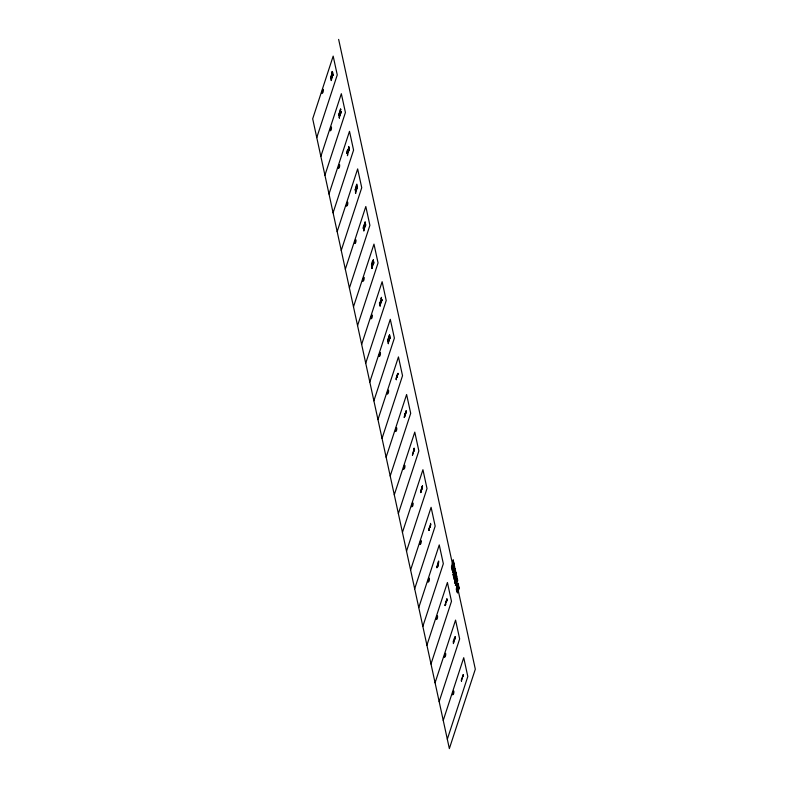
<?xml version="1.0" encoding="UTF-8"?>
<svg xmlns="http://www.w3.org/2000/svg" width="788" height="788" viewBox="0 0 788 788"><rect width="100%" height="100%" fill="white"/><g stroke="black" fill="none" stroke-linecap="round" stroke-linejoin="round"><path stroke-width="1.18" d="M396.157 379.521L396.226 378.841A3.822 0.739 -76.2 0 1 396.856 376.546L397.93 373.65L396.945 377.452M365.041 222.423L364.371 225.063M454.587 639.531L454.834 638.575M339.392 117.353L339.372 118.082M380.141 305.399L380.121 306.099M388.346 342.957L388.336 343.686M461.532 680.566L461.512 681.226M363.642 228.008L363.849 227.161M364.292 224.649L365.071 222.009M445.437 604.918L445.634 604.071M446.077 601.736L446.865 598.929M421.846 488.885L421.166 491.357M446.835 599.333L446.166 601.973M338.958 115.688L340.692 109.099M422.447 486.59L422.486 486.019M389.528 336.791L389.735 335.067M363.977 227.308L363.317 228.658L363.376 226.648M445.781 604.179L445.22 605.568M340.652 109.749L339.126 115.087M389.666 335.54L389.43 336.703A6.107 1.172 -76.2 0 1 388.139 340.928L387.883 341.362M348.129 149.907L348 149.365L347.37 150.991M364.795 224.255L365.179 222.492M446.589 601.175L446.826 600.397L446.747 601.224M347.429 152.399L347.567 151.818M347.715 151.946L347.094 153.414M429.224 529.329L429.361 528.748M429.509 528.837L428.967 530.048M405.239 414.547L404.313 417.551L404.993 413.867M348.72 148.39C348.345 149.434 347.212 149.493 347.006 153.108M340.189 110.054L340.554 109.059M421.984 486.974L422.348 485.969M348.178 149.907L348.03 150.538M405.209 414.813L404.451 417.216M429.893 527.083L429.923 526.354L429.824 527.467M421.757 489.21L422.407 486.994L420.94 491.958M339.401 117.235L341.027 112.182A3.073 0.591 -76.2 0 0 341.076 112.93L341.155 112.664A2.63 0.502 -76.2 0 1 341.165 111.384M347.557 154.822L349.261 149.04A2.63 0.502 -76.2 0 0 349.33 150.203L349.222 150.538M355.674 192.617L357.309 187.554A3.073 0.591 -76.2 0 0 357.348 188.302M363.879 230.037L365.504 224.974A3.073 0.591 -76.2 0 0 365.553 225.732L365.632 225.466A2.63 0.502 -76.2 0 1 365.642 224.176M372.005 267.723L373.63 262.66A3.073 0.591 -76.2 0 0 373.67 263.409M380.151 305.261L381.776 300.198A3.073 0.591 -76.2 0 0 381.816 300.947L381.904 300.691A2.63 0.502 -76.2 0 1 381.914 299.401M388.356 342.839L389.981 337.786M461.541 680.379L463.167 675.316A3.073 0.591 -76.2 0 0 463.206 676.074L463.295 675.808M430.494 523.616L430.396 525.035M371.68 266.334L372.557 261.035M453.474 643.264L454.981 637.098M348.69 146.686L348.621 148.223M387.755 340.052L387.745 340.8L389.489 334.93M451.691 567.212L453.553 562.868M332.231 71.501L331.797 73.767A4.492 0.867 -76.2 0 1 331.374 75.421A10.471 2.009 -76.2 0 1 330.871 77.086L330.605 78.258M331.906 73.52L332.142 72.279M355.171 190.253L355.526 189.13C355.91 194.242 358.451 176.216 355.546 188.539L355.122 189.8M413.67 450.598L413.966 449.111M436.956 567.143L437.31 566.011C437.704 571.133 440.236 553.107 437.33 565.42L436.907 566.69M331.807 73.993L331.817 73.964A7.023 1.349 -76.2 0 1 330.802 77.943L330.664 78.248M332.162 72.181L332.388 73.156A4.62 0.886 -76.2 0 1 332.418 73.373M413.641 450.775L413.601 450.972A7.023 1.349 -76.2 0 1 412.607 454.883L412.469 455.198M387.814 340.239L388.021 339.421A11.071 2.128 -76.2 0 1 388.425 338.111L388.858 336.801A9.161 1.763 -76.2 0 1 389.233 335.718L389.508 335.176M453.809 563.853L453.967 562.996L453.208 565.144M455.769 572.886L455.927 572.029M452.302 568.276L452.184 570.207M405.564 414.143L406.184 410.981M455.405 585.385L457.06 578.215M456.853 576.215L455.011 583.415M404.618 415.04L404.333 417.207M406.106 412.646L405.259 413.641A5.171 0.995 -76.2 0 0 405.032 413.818M332.24 71.462L332.595 72.348M452.588 567.045C450.647 574.225 455.07 567.173 454.213 563.844M454.824 581.239L454.715 582.135M454.666 639.57L455.188 636.96A2.719 0.522 -76.2 0 0 455.129 636.724L454.144 638.773A4.048 0.778 -76.2 0 0 453.996 639.6L453.977 639.708A12.283 2.364 -76.2 0 0 453.878 640.349L453.533 642.634L453.376 641.905A5.979 1.152 -76.2 0 1 453.307 641.521A4.196 0.808 -76.2 0 1 453.533 640.654M454.942 638.546L455.198 637.059M452.302 568.059L452.548 567.153M372.409 261.586L372.35 261.833A4.048 0.778 -76.2 0 0 372.202 262.67L372.182 262.778A12.283 2.364 -76.2 0 0 372.084 263.419L371.739 265.704L371.581 264.975A5.979 1.152 -76.2 0 1 371.512 264.591M363.406 227.22L364.322 225.417M454.568 576.166C452.588 583.179 457.02 576.235 456.183 572.945M454.371 576.865L454.144 579.239M456.971 579.318L455.71 584.43L457.365 580.648M373.118 261.744L373.285 260.217M406.047 412.892L406.155 411.297M453.937 576.353L454.065 573.979L453.573 575.151M455.237 582.342L455.365 579.958L454.863 581.13M455.553 570.236L453.711 577.456M372.478 261.971L373.325 259.794A2.719 0.522 -76.2 0 1 373.394 260.03L372.882 262.631L373.108 261.675M457.434 580.47L457.532 579.633L457.651 580.914M453.524 575.26L453.415 576.156M454.38 576.629L454.548 576.077M349.025 147.681L348.109 150.488M430.809 524.631L429.903 527.418M389.4 336.801L389.361 336.919A9.239 1.773 -76.2 0 1 389.144 337.638L387.903 341.056M453.533 640.644L453.386 643.609M347.301 150.587L346.976 153.433M372.665 261.32L373.177 260.158M371.581 266.699L371.729 263.714A4.196 0.808 -76.2 0 0 371.512 264.512M332.94 73.954L331.206 79.253M332.999 75.165L332.91 75.451A3.073 0.591 -76.2 0 1 332.861 74.693L331.216 80.583L331.088 79.273M316.766 137.604L337.254 74.919L333.176 56.115L312.688 118.811L449.357 748.6L475.312 669.189L338.643 39.4M320.844 156.408L341.342 93.713L345.42 112.517L324.932 175.212M329.01 194.006L349.498 131.32L353.576 150.114L333.088 212.809M347.528 155.669L347.587 154.143M337.166 231.603L357.654 168.918L361.741 187.711L341.243 250.407M355.654 193.454L355.457 191.868L357.378 186.825A2.63 0.502 -76.2 0 0 357.447 187.997L357.348 188.322M345.321 269.21L365.819 206.515L369.897 225.319L349.409 288.004M363.849 230.884L363.603 229.672M353.487 306.808L373.975 244.113L378.053 262.916L357.565 325.602M371.975 268.56L371.847 267.25M373.67 263.428L373.758 263.153A2.63 0.502 -76.2 0 1 373.768 261.862M361.643 344.405L382.131 281.71L386.219 300.514L365.721 363.209M381.412 297.44L379.678 304.07M381.461 298.652L381.372 298.938A3.073 0.591 -76.2 0 1 381.323 298.179M369.808 382.003L390.296 319.317L394.374 338.111L373.886 400.806M390.06 337.057L388.326 342.347M390.119 338.269L390.021 338.554A3.073 0.591 -76.2 0 1 389.981 337.796M377.964 419.6L398.452 356.915L402.53 375.709L382.042 438.404M386.12 457.207L406.608 394.512L410.696 413.316L390.198 476.001M394.286 494.805L414.774 432.11L418.852 450.913L398.364 513.599M402.441 532.402L422.929 469.707L427.007 488.511L406.519 551.206M410.597 570L431.095 507.314L435.173 526.108L414.675 588.803M418.763 607.597L439.251 544.912L443.329 563.706L422.841 626.401M438.492 562.337L437.606 566.7M453.307 560.898L453.218 559.775L451.642 566.7M451.642 567.99L451.682 567.38M426.919 645.205L447.407 582.509L451.485 601.313L430.997 663.998M453.76 562.987L453.642 561.745M452.676 572.177L454.312 567.183M454.646 567.055L454.656 566.434M453.336 573.398L454.843 568.591M453.208 574.491L453.405 576.048M453.681 576.658L453.681 577.318M455.168 574.166L455.868 572.029M454.971 582.637L454.981 583.307M457.237 578.983L457.168 577.998M456.941 591.808L458.577 586.824M458.902 586.686L458.911 586.065M457.592 593.029L459.108 588.222M435.075 682.802L455.572 620.107L459.65 638.91L439.162 701.596M443.24 720.399L463.728 657.704L467.806 676.508L447.318 739.203M463.236 674.597L461.502 679.886M341.106 111.453L339.372 116.722M365.583 224.255L363.859 229.505M381.855 299.47L380.121 304.749M373.709 261.931L371.956 267.25M421.472 491.022L420.772 492.589M422.122 487.033L422.319 486.206M453.218 565.331L453.524 564.563A2.659 0.512 -76.2 0 1 453.849 564.001L454.105 564.08A2.62 0.502 -76.2 0 1 454.134 564.297A2.571 0.492 -76.2 0 1 454.115 564.838L454.036 565.489A4.196 0.808 -76.2 0 1 452.686 569.704M455.178 574.363L455.484 573.595A2.659 0.512 -76.2 0 1 455.809 573.034L456.065 573.103A2.62 0.502 -76.2 0 1 456.094 573.319A2.571 0.492 -76.2 0 1 456.075 573.861L455.996 574.521A4.196 0.808 -76.2 0 1 454.637 578.727M364.942 224.334L365.179 222.049M340.317 110.143L340.741 109.365M429.233 529.595L428.849 530.373M453.445 574.876L455.513 570.049M455.228 571.27L454.361 574.659M456.804 576.028L454.745 580.864M456.528 577.249L455.661 580.648M455.454 585.563L457.513 580.864M396.334 379.786L396.167 378.595A3.438 0.66 -76.2 0 1 396.423 377.393L396.906 375.718A5.368 1.034 -76.2 0 1 397.654 373.719L397.97 373.364M452.42 564.415L453.445 562.494M453.07 571.162L454.922 567.902L455.011 568.759M452.667 572.413L454.804 568.66M457.336 590.793L459.177 587.543M456.932 592.054L459.059 588.291M445.969 602.052L445.102 605.154M429.844 526.246L428.81 530.038M429.874 525.951L428.771 530.363M406.086 410.932L405.288 413.631L406.027 411.228M421.728 488.284L420.526 492.53M445.939 601.736L445.112 605.568M458.271 583.603L456.685 587.72L456.764 589.798A4.659 0.896 -76.2 0 0 458.133 585.789L458.38 583.672M339.933 111.364L338.732 115.619M339.973 111.374L339.845 112.871L339.746 111.876A4.403 0.847 -76.2 0 0 338.929 114.378L338.81 115.363M421.767 488.294L421.56 488.747A4.403 0.847 -76.2 0 0 420.723 491.298L420.605 492.283M364.263 224.856L363.307 228.244M398.019 373.384L396.856 377.462M446.963 598.949L446.904 600.476L446.983 599.432M387.706 341.273L387.666 341.096M388.198 342.356L388.317 343.578M414.389 449.278L414.133 448.096L413.592 450.716A4.492 0.867 -76.2 0 1 413.178 452.371A10.471 2.009 -76.2 0 1 412.666 454.026L412.4 455.198M436.69 566.858L436.897 567.823L436.946 567.281M451.416 566.887L451.632 567.892M339.116 116.851L339.362 117.973M379.422 302.838L379.668 303.961M379.865 304.867L380.102 306M461.246 679.995L461.492 681.118M454.587 580.855L454.696 582.027M452.962 574.028L453.1 574.659M459.246 587.533L459.276 588.39M332.753 72.368L332.201 74.259A4.423 0.847 -76.2 0 0 332.418 73.461M414.547 449.318L413.976 451.307A4.423 0.847 -76.2 0 0 414.222 450.401M413.966 449.091L414.183 450.096A4.62 0.886 -76.2 0 1 414.222 450.322M347.4 154.98L347.518 155.561M355.516 192.774L355.634 193.356M363.721 230.194L363.839 230.776M371.847 267.881L371.956 268.462M463.305 675.769A2.63 0.502 -76.2 0 1 463.305 674.528M333.009 75.126A2.63 0.502 -76.2 0 1 333.009 73.885M348.926 147.494A3.359 0.65 -76.2 0 1 348.788 146.44M349.232 150.518A3.073 0.591 -76.2 0 1 349.173 149.779M381.481 298.613A2.63 0.502 -76.2 0 1 381.471 297.371M390.129 338.229A2.63 0.502 -76.2 0 1 390.129 336.988M430.721 524.424A3.359 0.65 -76.2 0 1 430.583 523.37M321.947 93.063C323.947 94.097 323.661 84.158 321.947 93.063M330.103 130.66C332.152 131.576 331.778 121.785 330.103 130.66M338.269 168.258C340.298 169.174 339.953 159.422 338.269 168.258M346.424 205.865C348.454 206.83 348.099 197 346.424 205.865M354.58 243.462C356.639 244.3 356.274 234.578 354.58 243.462M362.746 281.06C364.755 282.005 364.489 272.116 362.746 281.06M370.902 318.657C372.921 319.632 372.606 309.792 370.902 318.657M379.067 356.255C381.037 357.299 380.811 347.4 379.067 356.137M387.223 393.862C389.252 394.837 388.898 385.007 387.223 393.862M395.379 431.46C397.398 432.415 397.093 422.565 395.379 431.46M403.545 469.057C405.623 469.845 405.19 460.202 403.545 469.057M411.7 506.654C413.749 507.541 413.385 497.829 411.7 506.654M419.856 544.252C421.895 545.158 421.56 535.387 419.856 544.252M428.022 581.859C430.051 582.775 429.696 573.034 428.022 581.859M436.178 619.457C438.197 620.432 437.882 610.582 436.178 619.457M444.334 657.054C446.304 658.088 446.087 648.199 444.343 656.936M452.499 694.652C454.518 695.627 454.184 685.826 452.499 694.652M356.708 185.456L355.821 189.819L356.708 185.456M457.542 588.754A3.585 0.69 -76.2 0 0 458.271 583.347A3.585 0.69 -76.2 0 0 456.41 588.38A3.585 0.69 -76.2 0 0 457.542 588.754"/></g></svg>
